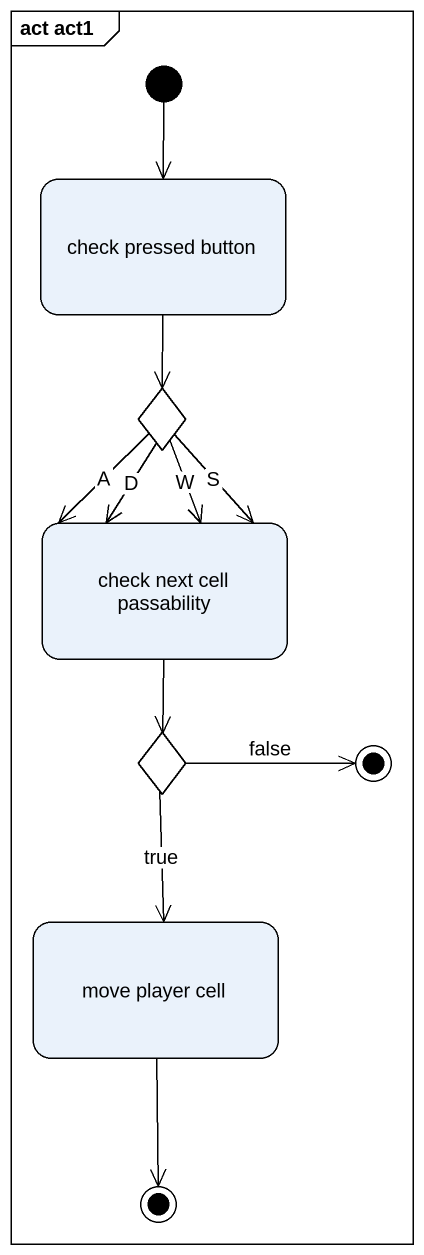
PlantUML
@startuml
mainframe act act1
hide empty description
state "check pressed button" as check_pressed_button
state choice1 <<choice>>
state "check next cell passability" as check_next_cell_passability
state choice2 <<choice>>
state final1 <<end>>
state "move player cell" as move_player_cell
state final2 <<end>>
[*] --> check_pressed_button
check_pressed_button --> choice1
choice1 --> check_next_cell_passability : W
choice1 --> check_next_cell_passability : A
choice1 --> check_next_cell_passability : S
choice1 --> check_next_cell_passability : D
check_next_cell_passability --> choice2
choice2 -right-> final1 : false
choice2 --> move_player_cell : true
move_player_cell --> final2
@enduml
